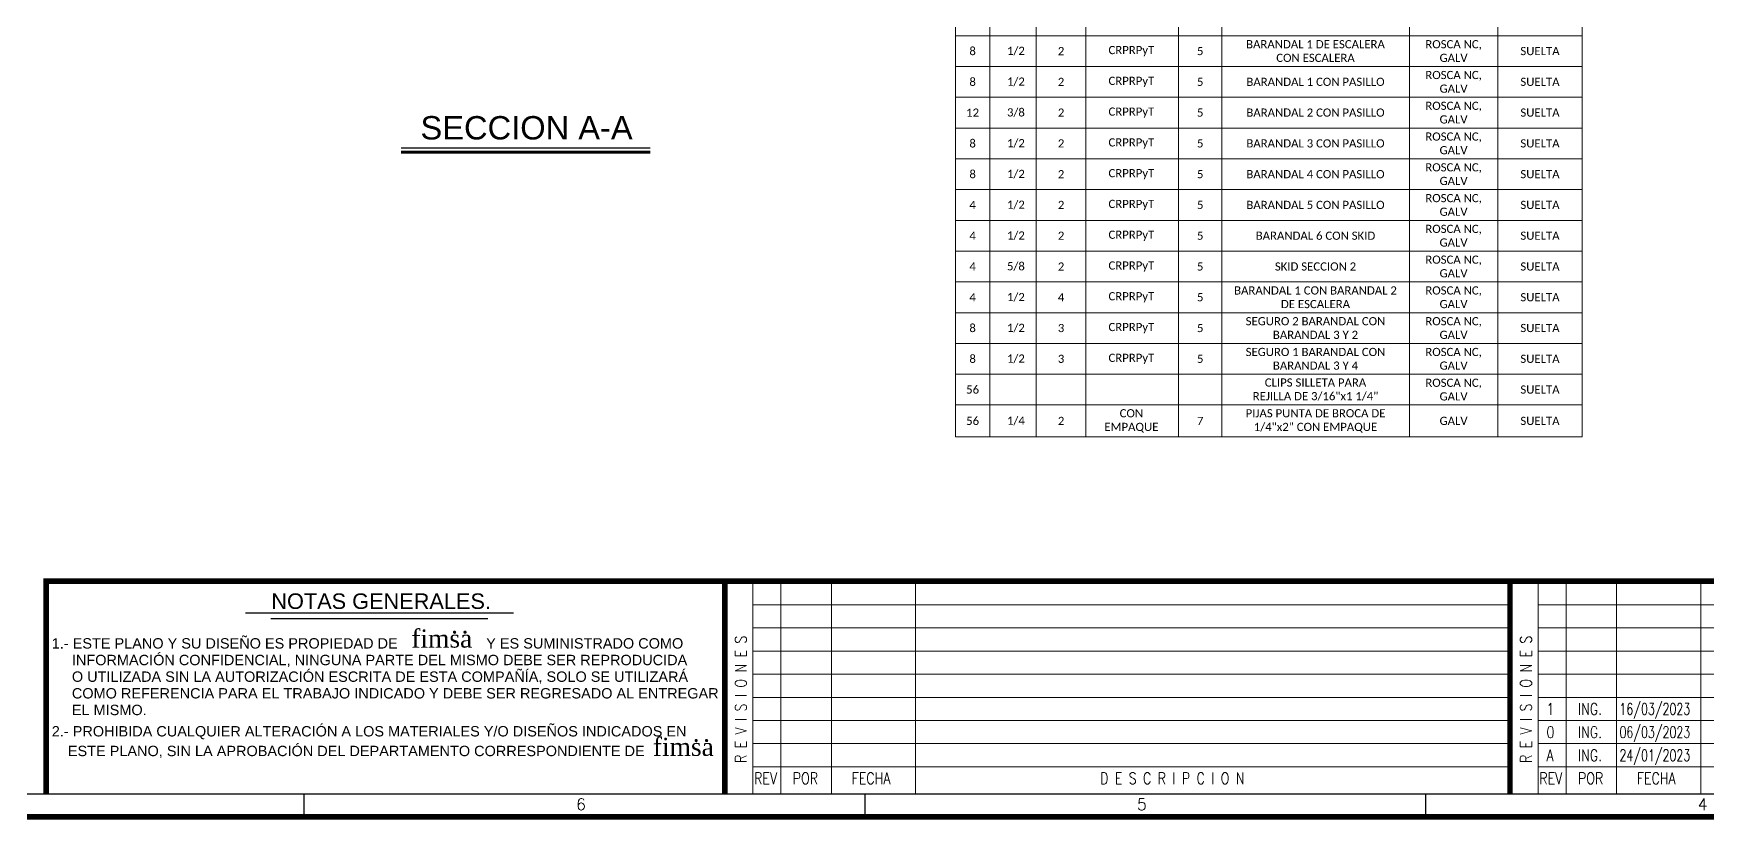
# Model space of a CAD drawing. Header units: millimetres. Extents: x 0 to 55611, y 0 to 32827.
# Drawn here: x 9896 to 27804, y 971 to 9381 of the extents above; entities that cross this region are included whole.
import ezdxf

# ---------------------------------------------------------------- set-up
doc = ezdxf.new("R2010")
doc.units = ezdxf.units.MM
doc.header["$LTSCALE"] = 10
doc.styles.add('2', font='arial.ttf', dxfattribs={"height": 250})
doc.styles.add('Letras Fimsa', font='romantic.ttf', dxfattribs={"width": 0.8})
doc.styles.get("Standard").update_dxf_attribs({"font": 'romans.shx'})
doc.styles.add('Titulos', font='arial.ttf', dxfattribs={"height": 2.2})

msp = doc.modelspace()

# ---------------------------------------------------------------- linework, layer by layer
at = {"color": 152, "lineweight": 15, "true_color": 0x0070c0}
for p, q in [((19759, 17810), (19759, 5065.2)), ((26463.2, 17810), (26463.2, 5065.2)), ((20125.6, 17600.3), (20125.6, 5065.2)), ((20623.4, 17600.3), (20623.4, 5065.2)), ((21154, 17600.3), (21154, 5065.2)), ((22144.3, 17600.3), (22144.3, 5065.2)), ((22609.3, 17600.3), (22609.3, 5065.2)), ((24614.4, 17600.3), (24614.4, 5065.2)), ((25560.7, 17600.3), (25560.7, 5065.2)), ((19759, 9357.3), (26463.2, 9357.3)), ((19759, 9028.1), (26463.2, 9028.1)), ((19759, 8698.8), (26463.2, 8698.8)), ((19759, 8369.5), (26463.2, 8369.5)), ((19759, 8040.3), (26463.2, 8040.3)), ((19759, 7711), (26463.2, 7711)), ((19759, 7381.7), (26463.2, 7381.7)), ((19759, 7052.5), (26463.2, 7052.5)), ((19759, 6723.2), (26463.2, 6723.2)), ((19759, 6393.9), (26463.2, 6393.9)), ((19759, 6064.7), (26463.2, 6064.7)), ((19759, 5735.4), (26463.2, 5735.4)), ((19759, 5406.1), (26463.2, 5406.1)), ((19759, 5065.2), (26463.2, 5065.2))]:
    msp.add_line(p, q, dxfattribs=at)
at = {"color": 6}
msp.add_line((13827.8, 8158.9), (16493, 8158.9), dxfattribs=at)
at = {"color": 1, "lineweight": 18}
for p, q in [((17591.2, 3521.1), (17591.2, 1241.1)), ((17891.2, 3521.1), (17891.2, 1241.1)), ((18431.2, 3521.1), (18431.2, 1241.1)), ((19331.2, 3521.1), (19331.2, 1241.1)), ((25991.2, 3521.1), (25991.2, 1241.1)), ((26291.2, 3521.1), (26291.2, 1241.1)), ((26831.2, 3521.1), (26831.2, 1241.1)), ((27731.2, 3521.1), (27731.2, 1241.1)), ((25691.2, 3268.2), (17591.2, 3268.2)), ((34091.2, 3268.2), (25991.2, 3268.2)), ((25691.2, 3020.7), (17591.2, 3020.7)), ((34091.2, 3020.7), (25991.2, 3020.7)), ((25691.2, 2773.2), (17591.2, 2773.2)), ((34091.2, 2773.2), (25991.2, 2773.2)), ((25691.2, 2525.7), (17591.2, 2525.7)), ((34091.2, 2525.7), (25991.2, 2525.7)), ((25691.2, 2278.2), (17591.2, 2278.2)), ((34091.2, 2278.2), (25991.2, 2278.2)), ((25691.2, 2030.7), (17591.2, 2030.7)), ((25691.2, 2030.7), (17591.2, 2030.7)), ((34091.2, 2030.7), (25991.2, 2030.7)), ((25691.2, 1783.2), (17591.2, 1783.2)), ((34091.2, 1783.2), (25991.2, 1783.2)), ((25691.2, 1535.7), (17591.2, 1535.7)), ((34091.2, 1535.7), (25991.2, 1535.7))]:
    msp.add_line(p, q, dxfattribs=at)
at = {"color": 5}
msp.add_line((12162.4, 3183.8), (15029.9, 3183.8), dxfattribs=at)
for p, q in [((12435, 3123.3), (14757.3, 3123.3)), ((48885.3, 1241.1), (671.7, 1241.1))]:
    msp.add_line(p, q)
at = {"color": 0}
for p, q in [((12791.7, 1001.1), (12791.7, 1241.1)), ((18791.7, 1001.1), (18791.7, 1241.1)), ((24791.7, 1001.1), (24791.7, 1241.1))]:
    msp.add_line(p, q, dxfattribs=at)
at = {"const_width": 60}
msp.add_lwpolyline([(431.7, 32081.1), (49125.3, 32081.1), (49125.3, 1001.1), (431.7, 1001.1)], close=True, dxfattribs=at)
at = {"color": 6, "const_width": 30}
msp.add_lwpolyline([(13827.8, 8111), (16493, 8111)], dxfattribs=at)
at = {"const_width": 60}
for points in [[(48885.3, 3521.1), (10031.2, 3521.1), (10031.2, 1241.1)], [(17291.2, 3521.1), (17291.2, 1241.1)], [(25691.2, 3521.1), (25691.2, 1241.1)]]:
    msp.add_lwpolyline(points, dxfattribs=at)

# ---------------------------------------------------------------- texts
at = {"color": 6, "style": '2'}
msp.add_text('SECCION A-A', height=250, dxfattribs=at).set_placement((14035.6, 8247.1))
at = {"color": 5, "style": 'Titulos'}
msp.add_text('NOTAS GENERALES.', height=166.32, dxfattribs=at).set_placement((12440.1, 3224.1))
for s, height, style, p in [('1.- ESTE PLANO Y SU DISEÑO ES PROPIEDAD DE                      Y ES SUMINISTRADO COMO', 110.88, 'Titulos', (10091.2, 2800.4)), ('fimsa', 194.4, 'Letras Fimsa', (13937.2, 2810.6)), ('.', 194.4, 'Letras Fimsa', (14363.7, 2961.7)), ('.', 194.4, 'Letras Fimsa', (14475.4, 2961.7)), ('     INFORMACIÓN CONFIDENCIAL, NINGUNA PARTE DEL MISMO DEBE SER REPRODUCIDA', 110.88, 'Titulos', (10091.2, 2622.3)), ('     O UTILIZADA SIN LA AUTORIZACIÓN ESCRITA DE ESTA COMPAÑÍA, SOLO SE UTILIZARÁ', 110.88, 'Titulos', (10091.2, 2444.2)), ('     COMO REFERENCIA PARA EL TRABAJO INDICADO Y DEBE SER REGRESADO AL ENTREGAR', 110.88, 'Titulos', (10091.2, 2266)), ('     EL MISMO.', 110.88, 'Titulos', (10091.2, 2087.9)), ('2.- PROHIBIDA CUALQUIER ALTERACIÓN A LOS MATERIALES Y/O DISEÑOS INDICADOS EN', 110.88, 'Titulos', (10091.2, 1859.8)), ('fimsa', 194.4, 'Letras Fimsa', (16521.4, 1652)), ('.', 194.4, 'Letras Fimsa', (16947.9, 1803)), ('.', 194.4, 'Letras Fimsa', (17059.6, 1803)), ('    ESTE PLANO, SIN LA APROBACIÓN DEL DEPARTAMENTO CORRESPONDIENTE DE                    .', 110.88, 'Titulos', (10091.2, 1649.2))]:
    msp.add_text(s, height=height, dxfattribs=dict(style=style)).set_placement(p)
at = {"color": 5, "lineweight": 18, "width": 0.8}
for p in [(17524.3, 1576), (25924.3, 1576)]:
    msp.add_text('R E V I S I O N E S', height=123.75, rotation=90, dxfattribs=at).set_placement(p)
at = {"lineweight": 18}
for s, height, width, p in [('1', 123.7, 0.8, (26081.4, 2091.6)), ('ING.', 123.75, 0.8, (26417.9, 2091.6)), ('16/03/2023', 123.75, 0.7, (26862.4, 2091.6)), ('06/03/2023', 123.75, 0.7, (26862.4, 1844.1)), ('0', 123.7, 0.8, (26081.4, 1844.1)), ('ING.', 123.75, 0.8, (26417.9, 1844.1)), ('A', 123.7, 0.8, (26081.4, 1596.6)), ('ING.', 123.75, 0.8, (26417.9, 1596.6)), ('24/01/2023', 123.75, 0.7, (26862.4, 1596.6))]:
    msp.add_text(s, height=height, dxfattribs=dict(at, width=width)).set_placement(p)
at = {"color": 5, "lineweight": 18, "width": 0.8}
for s, p in [('REV', (17604.5, 1350.3)), ('POR', (18017.9, 1350.3)), ('FECHA', (18648.3, 1350.3)), ('D E S C R I P C I O N', (21306.6, 1350.3)), ('REV', (26004.5, 1350.3)), ('POR', (26417.9, 1350.3)), ('FECHA', (27048.3, 1350.3))]:
    msp.add_text(s, height=123.75, dxfattribs=at).set_placement(p)
at = {"char_height": 87.507, "attachment_point": 5}
for s, insert, width in [('{\\fCalibri|b0|i0|c0;8', (19942.3, 9192.7), 273.528), ('{\\fCalibri|b0|i0|c0;  1/2 ', (20374.5, 9192.7), 404.788), ('{\\fCalibri|b0|i0|c0;2      ', (20888.7, 9192.7), 437.603), ('{\\fCalibri|b0|i0|c0;CRPRPyT', (21640.9, 9192.7), 798.569), ('{\\fCalibri|b0|i0|c0;5', (22376.8, 9192.7), 371.973), ('{\\fCalibri|b0|i0|c0|p34;BARANDAL 1 DE ESCALERA CON ESCALERA}', (23610.5, 9192.7), 1650.407), ('{\\fCalibri|b0|i0|c0;ROSCA NC, GALV', (25087.6, 9192.7), 853.261), ('{\\fCalibri|b0|i0|c0;SUELTA', (26012, 9192.7), 809.508), ('{\\fCalibri|b0|i0|c0;ROSCA NC, GALV', (25087.6, 8863.4), 853.261), ('{\\fCalibri|b0|i0|c0;8', (19942.3, 8863.4), 273.528), ('{\\fCalibri|b0|i0|c0;  1/2 ', (20374.5, 8863.4), 404.788), ('{\\fCalibri|b0|i0|c0;2      ', (20888.7, 8863.4), 437.603), ('{\\fCalibri|b0|i0|c0;CRPRPyT', (21640.9, 8863.4), 798.569), ('{\\fCalibri|b0|i0|c0;5', (22376.8, 8863.4), 371.973), ('{\\fCalibri|b0|i0|c0;BARANDAL 1 CON PASILLO', (23610.5, 8863.4), 2865.92), ('{\\fCalibri|b0|i0|c0;SUELTA', (26012, 8863.4), 809.508), ('{\\fCalibri|b0|i0|c0;ROSCA NC, GALV', (25087.6, 8534.2), 853.261), ('{\\fCalibri|b0|i0|c0;12', (19942.3, 8534.2), 273.528), ('{\\fCalibri|b0|i0|c0;  3/8 ', (20374.5, 8534.2), 404.788), ('{\\fCalibri|b0|i0|c0;2      ', (20888.7, 8534.2), 437.603), ('{\\fCalibri|b0|i0|c0;CRPRPyT', (21640.9, 8534.2), 798.569), ('{\\fCalibri|b0|i0|c0;5', (22376.8, 8534.2), 371.973), ('{\\fCalibri|b0|i0|c0;BARANDAL 2 CON PASILLO', (23610.5, 8534.2), 2865.92), ('{\\fCalibri|b0|i0|c0;SUELTA', (26012, 8534.2), 809.508), ('{\\fCalibri|b0|i0|c0;8', (19942.3, 8204.9), 273.528), ('{\\fCalibri|b0|i0|c0;  1/2 ', (20374.5, 8204.9), 404.788), ('{\\fCalibri|b0|i0|c0;2      ', (20888.7, 8204.9), 437.603), ('{\\fCalibri|b0|i0|c0;CRPRPyT', (21640.9, 8204.9), 798.569), ('{\\fCalibri|b0|i0|c0;5', (22376.8, 8204.9), 371.973), ('{\\fCalibri|b0|i0|c0;BARANDAL 3 CON PASILLO', (23610.5, 8204.9), 2865.92), ('{\\fCalibri|b0|i0|c0;ROSCA NC, GALV', (25087.6, 8204.9), 853.261), ('{\\fCalibri|b0|i0|c0;SUELTA', (26012, 8204.9), 809.508), ('{\\fCalibri|b0|i0|c0;8', (19942.3, 7875.6), 273.528), ('{\\fCalibri|b0|i0|c0;  1/2 ', (20374.5, 7875.6), 404.788), ('{\\fCalibri|b0|i0|c0;2      ', (20888.7, 7875.6), 437.603), ('{\\fCalibri|b0|i0|c0;CRPRPyT', (21640.9, 7875.6), 798.569), ('{\\fCalibri|b0|i0|c0;5', (22376.8, 7875.6), 371.973), ('{\\fCalibri|b0|i0|c0;BARANDAL 4 CON PASILLO', (23610.5, 7875.6), 2865.92), ('{\\fCalibri|b0|i0|c0;ROSCA NC, GALV', (25087.6, 7875.6), 853.261), ('{\\fCalibri|b0|i0|c0;SUELTA', (26012, 7875.6), 809.508), ('{\\fCalibri|b0|i0|c0;4', (19942.3, 7546.4), 273.528), ('{\\fCalibri|b0|i0|c0;  1/2 ', (20374.5, 7546.4), 404.788), ('{\\fCalibri|b0|i0|c0;2      ', (20888.7, 7546.4), 437.603), ('{\\fCalibri|b0|i0|c0;CRPRPyT', (21640.9, 7546.4), 798.569), ('{\\fCalibri|b0|i0|c0;5', (22376.8, 7546.4), 371.973), ('{\\fCalibri|b0|i0|c0;BARANDAL 5 CON PASILLO', (23610.5, 7546.4), 2865.92), ('{\\fCalibri|b0|i0|c0;ROSCA NC, GALV', (25087.6, 7546.4), 853.261), ('{\\fCalibri|b0|i0|c0;SUELTA', (26012, 7546.4), 809.508), ('{\\fCalibri|b0|i0|c0;4', (19942.3, 7217.1), 273.528), ('{\\fCalibri|b0|i0|c0;  1/2 ', (20374.5, 7217.1), 404.788), ('{\\fCalibri|b0|i0|c0;2      ', (20888.7, 7217.1), 437.603), ('{\\fCalibri|b0|i0|c0;CRPRPyT', (21640.9, 7217.1), 798.569), ('{\\fCalibri|b0|i0|c0;5', (22376.8, 7217.1), 371.973), ('{\\fCalibri|b0|i0|c0;BARANDAL 6 CON SKID', (23610.5, 7217.1), 2865.92), ('{\\fCalibri|b0|i0|c0;ROSCA NC, GALV', (25087.6, 7217.1), 853.261), ('{\\fCalibri|b0|i0|c0;SUELTA', (26012, 7217.1), 809.508), ('{\\fCalibri|b0|i0|c0;ROSCA NC, GALV', (25087.6, 6887.8), 853.261), ('{\\fCalibri|b0|i0|c0;4', (19942.3, 6887.8), 273.528), ('{\\fCalibri|b0|i0|c0;  5/8 ', (20374.5, 6887.8), 404.788), ('{\\fCalibri|b0|i0|c0;2      ', (20888.7, 6887.8), 437.603), ('{\\fCalibri|b0|i0|c0;CRPRPyT', (21640.9, 6887.8), 798.569), ('{\\fCalibri|b0|i0|c0;5', (22376.8, 6887.8), 371.973), ('{\\fCalibri|b0|i0|c0;SKID SECCION 2', (23610.5, 6887.8), 2865.92), ('{\\fCalibri|b0|i0|c0;SUELTA', (26012, 6887.8), 809.508), ('{\\fCalibri|b0|i0|c0|p34;BARANDAL 1 CON BARANDAL 2 DE ESCALERA}', (23610.5, 6558.6), 1800.038), ('{\\fCalibri|b0|i0|c0;ROSCA NC, GALV', (25087.6, 6558.6), 853.261), ('{\\fCalibri|b0|i0|c0;4', (19942.3, 6558.6), 273.528), ('{\\fCalibri|b0|i0|c0;  1/2 ', (20374.5, 6558.6), 404.788), ('{\\fCalibri|b0|i0|c0;4      ', (20888.7, 6558.6), 437.603), ('{\\fCalibri|b0|i0|c0;CRPRPyT', (21640.9, 6558.6), 798.569), ('{\\fCalibri|b0|i0|c0;5', (22376.8, 6558.6), 371.973), ('{\\fCalibri|b0|i0|c0;SUELTA', (26012, 6558.6), 809.508), ('{\\fCalibri|b0|i0|c0;8', (19942.3, 6229.3), 273.528), ('{\\fCalibri|b0|i0|c0;  1/2 ', (20374.5, 6229.3), 404.788), ('{\\fCalibri|b0|i0|c0;3      ', (20888.7, 6229.3), 437.603), ('{\\fCalibri|b0|i0|c0;CRPRPyT', (21640.9, 6229.3), 798.569), ('{\\fCalibri|b0|i0|c0;5', (22376.8, 6229.3), 371.973), ('{\\fCalibri|b0|i0|c0|p34;SEGURO 2 BARANDAL CON BARANDAL 3 Y 2}', (23610.5, 6229.3), 2008.218), ('{\\fCalibri|b0|i0|c0;ROSCA NC, GALV', (25087.6, 6229.3), 853.261), ('{\\fCalibri|b0|i0|c0;SUELTA', (26012, 6229.3), 809.508), ('{\\fCalibri|b0|i0|c0;8', (19942.3, 5900), 273.528), ('{\\fCalibri|b0|i0|c0;  1/2 ', (20374.5, 5900), 404.788), ('{\\fCalibri|b0|i0|c0;3      ', (20888.7, 5900), 437.603), ('{\\fCalibri|b0|i0|c0;CRPRPyT', (21640.9, 5900), 798.569), ('{\\fCalibri|b0|i0|c0;5', (22376.8, 5900), 371.973), ('{\\fCalibri|b0|i0|c0|p34;SEGURO 1 BARANDAL CON BARANDAL 3 Y 4}', (23610.5, 5900), 1891.638), ('{\\fCalibri|b0|i0|c0;ROSCA NC, GALV', (25087.6, 5900), 853.261), ('{\\fCalibri|b0|i0|c0;SUELTA', (26012, 5900), 809.508), ('{\\fCalibri|b0|i0|c0;56', (19942.3, 5570.8), 273.528), ('{\\fCalibri|b0|i0|c0|p34;CLIPS SILLETA PARA REJILLA DE 3/16"x1 1/4"}', (23610.5, 5570.8), 1491.932), ('{\\fCalibri|b0|i0|c0;ROSCA NC, GALV', (25087.6, 5570.8), 853.261), ('{\\fCalibri|b0|i0|c0;SUELTA', (26012, 5570.8), 809.508), ('{\\fCalibri|b0|i0|c0;56', (19942.3, 5235.6), 273.528), ('{\\fCalibri|b0|i0|c0;  1/4 ', (20374.5, 5235.6), 404.788), ('{\\fCalibri|b0|i0|c0;2      ', (20888.7, 5235.6), 437.603), ('{\\fCalibri|b0|i0|c0;CON EMPAQUE', (21640.9, 5235.6), 798.569), ('{\\fCalibri|b0|i0|c0;7', (22376.8, 5235.6), 371.973), ('{\\fCalibri|b0|i0|c0|p34;PIJAS PUNTA DE BROCA DE 1/4"x2" CON EMPAQUE}', (23610.5, 5235.6), 1825.02), ('{\\fCalibri|b0|i0|c0;GALV', (25087.6, 5235.6), 853.261), ('{\\fCalibri|b0|i0|c0;SUELTA', (26012, 5235.6), 809.508)]:
    msp.add_mtext(s, dxfattribs=dict(at, insert=insert, width=width))
at = {"color": 0, "char_height": 123.7, "attachment_point": 1}
for s, insert in [('6', (15699.7, 1196.1)), ('5', (21699.7, 1196.1)), ('4', (27699.7, 1196.1))]:
    msp.add_mtext(s, dxfattribs=dict(at, insert=insert))

doc.saveas('drawing.dxf')
